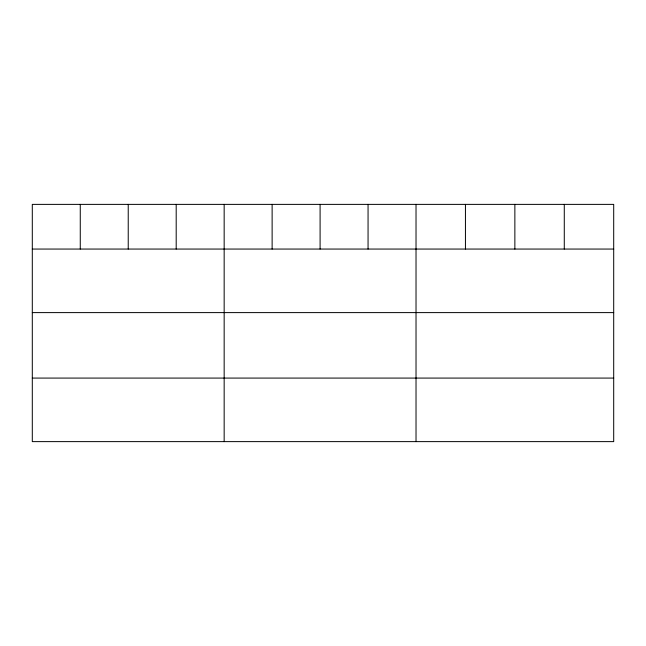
<?xml version="1.0" encoding="UTF-8"?>
<svg xmlns="http://www.w3.org/2000/svg" width="646" height="646" viewBox="0 0 646 646"><rect width="100%" height="100%" fill="white"/><g stroke="black" fill="none" stroke-linecap="round" stroke-linejoin="round"><path stroke-width="0.97" d="M613.7 249.057L613.7 441.622L32.3 441.622L32.3 204.378L613.7 204.378L613.7 249.057L32.3 249.057M32.3 312.607L613.7 312.607M32.3 378.08L613.7 378.08M564.281 204.378L564.281 249.057M514.862 204.378L514.862 249.057M465.443 204.378L465.443 249.057M416.024 204.378L416.024 441.622M368.058 204.378L368.058 249.057M320.093 204.378L320.093 249.057M272.127 204.378L272.127 249.057M224.162 204.378L224.162 441.622M176.196 204.378L176.196 249.057M128.231 204.378L128.231 249.057M80.266 204.378L80.266 249.057"/></g></svg>
